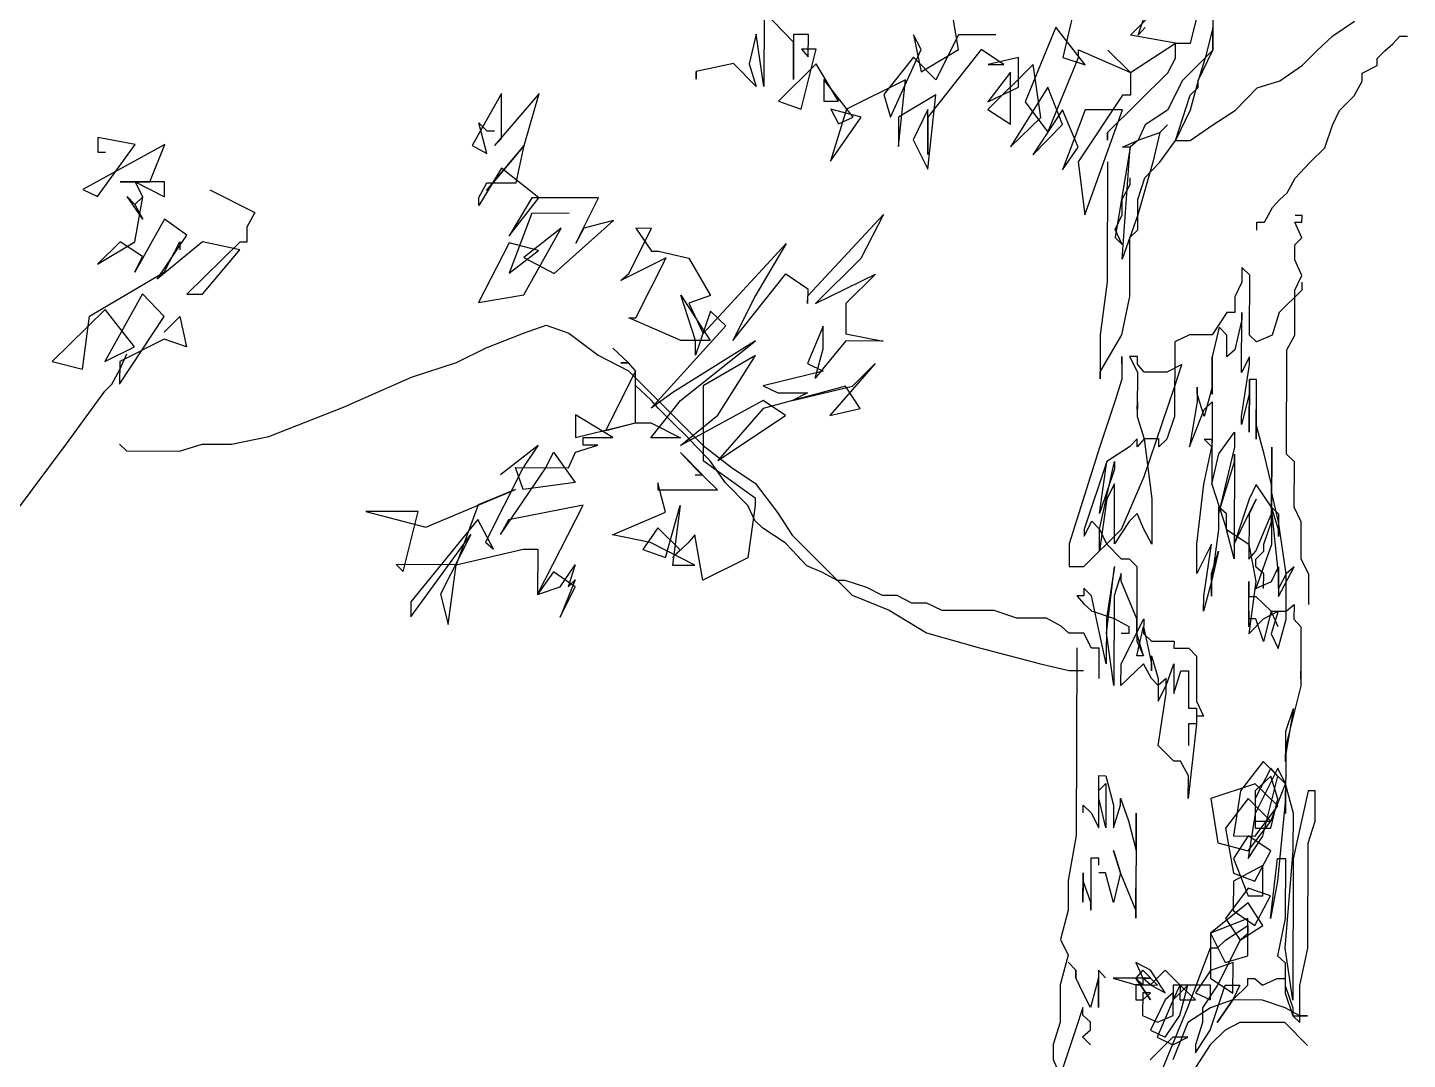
# Model space of a CAD drawing. Extents: x 2.52 to 6.06, y 1.1 to 8.22.
# Drawn here: x 3.317 to 4.49, y 2.897 to 3.775 of the extents above; entities that cross this region are included whole.
import ezdxf

# ---------------------------------------------------------------- set-up
doc = ezdxf.new("R2010")
doc.units = 0
doc.header["$LTSCALE"] = 0.4
doc.header["$MEASUREMENT"] = 0
doc.layers.add('CERCHA', color=7, linetype='CONTINUOUS')

msp = doc.modelspace()

# ---------------------------------------------------------------- linework, layer by layer
at = {"layer": 'CERCHA'}
for p, q in [((4.2545, 3.7682), (4.3056, 3.8191)), ((4.2103, 3.8068), (4.1969, 3.7492)), ((4.2612, 3.7682), (4.2739, 3.8066)), ((4.1083, 3.7561), (4.1017, 3.7945)), ((3.9429, 3.7883), (3.9428, 3.7248)), ((3.968, 3.7624), (3.9429, 3.7883)), ((4.3055, 3.7615), (4.3122, 3.7873)), ((4.3248, 3.7873), (4.3247, 3.7747)), ((4.4266, 3.7678), (4.4451, 3.7803)), ((3.9362, 3.7691), (3.9303, 3.744)), ((3.9428, 3.7248), (3.9362, 3.7691)), ((3.968, 3.769), (3.9679, 3.7306)), ((3.9806, 3.769), (3.968, 3.769)), ((3.9805, 3.7498), (3.9806, 3.769)), ((4.0699, 3.7687), (4.0765, 3.737)), ((4.0765, 3.7562), (4.0699, 3.7687)), ((4.1083, 3.7686), (4.089, 3.7303)), ((4.1401, 3.7686), (4.1083, 3.7686)), ((4.1911, 3.7751), (4.165, 3.7116)), ((4.2161, 3.7432), (4.1911, 3.7751)), ((4.2929, 3.7615), (4.2545, 3.7682)), ((4.2671, 3.7749), (4.2612, 3.7682)), ((4.3247, 3.7747), (4.318, 3.7489)), ((4.3247, 3.7747), (4.3247, 3.7555)), ((4.3247, 3.7555), (4.3247, 3.7747)), ((4.4133, 3.7553), (4.4266, 3.7678)), ((4.4776, 3.761), (4.4835, 3.7676)), ((4.4835, 3.7676), (4.4901, 3.7676)), ((3.9679, 3.7306), (3.968, 3.7624)), ((3.9745, 3.7055), (3.9872, 3.7564)), ((3.9746, 3.7565), (3.9805, 3.7498)), ((3.9872, 3.7564), (3.9746, 3.7565)), ((4.0505, 3.6986), (4.0765, 3.7562)), ((4.0765, 3.737), (4.1083, 3.7561)), ((4.1275, 3.756), (4.0823, 3.6986)), ((4.1467, 3.7434), (4.1275, 3.756)), ((4.2102, 3.7558), (4.2545, 3.7365)), ((4.2102, 3.7492), (4.2102, 3.7558)), ((4.2353, 3.7557), (4.2545, 3.7365)), ((4.2545, 3.7365), (4.2929, 3.7615)), ((4.2929, 3.7615), (4.3055, 3.7615)), ((4.2929, 3.7489), (4.2929, 3.7615)), ((4.3247, 3.7555), (4.2988, 3.7297)), ((4.312, 3.7297), (4.3247, 3.7555)), ((4.4709, 3.7551), (4.4776, 3.761)), ((3.917, 3.7441), (3.8852, 3.7375)), ((3.9361, 3.7248), (3.917, 3.7441)), ((3.9303, 3.744), (3.9361, 3.7248)), ((3.9871, 3.7439), (3.9553, 3.7122)), ((4.0063, 3.7121), (3.9871, 3.7439)), ((4.0699, 3.7495), (4.0447, 3.7179)), ((4.089, 3.7303), (4.0699, 3.7495)), ((4.1592, 3.7493), (4.1334, 3.7435)), ((4.1592, 3.7242), (4.1592, 3.7493)), ((4.1842, 3.6857), (4.2102, 3.7492)), ((4.1969, 3.7492), (4.2161, 3.7432)), ((4.2862, 3.7364), (4.2929, 3.7489)), ((4.318, 3.7489), (4.312, 3.7297)), ((4.4007, 3.7427), (4.4133, 3.7553)), ((4.4642, 3.7485), (4.4709, 3.7551)), ((4.4642, 3.7426), (4.4642, 3.7485)), ((3.8852, 3.7308), (3.8852, 3.7375)), ((3.8852, 3.7375), (3.8852, 3.7308)), ((4.1718, 3.7434), (4.1333, 3.7051)), ((4.1525, 3.7368), (4.1333, 3.7117)), ((4.1334, 3.7435), (4.1467, 3.7434)), ((4.1524, 3.6925), (4.1525, 3.7368)), ((4.1783, 3.6983), (4.1718, 3.7434)), ((4.2351, 3.6856), (4.2862, 3.7364)), ((4.2545, 3.7365), (4.2544, 3.7173)), ((4.3815, 3.7295), (4.4007, 3.7427)), ((4.4516, 3.736), (4.4642, 3.7426)), ((4.4516, 3.7293), (4.4516, 3.736)), ((3.9937, 3.7306), (3.9937, 3.7121)), ((4.0188, 3.6987), (3.9937, 3.7306)), ((4.0632, 3.7304), (4.0129, 3.7054)), ((4.0571, 3.6735), (4.0632, 3.7304)), ((4.1333, 3.7117), (4.1592, 3.7242)), ((4.1843, 3.7241), (4.1524, 3.6733)), ((4.1967, 3.6923), (4.1843, 3.7241)), ((4.2988, 3.7297), (4.2861, 3.7046)), ((4.312, 3.7297), (4.3053, 3.7046)), ((4.3054, 3.7172), (4.312, 3.7238)), ((4.312, 3.7238), (4.312, 3.7297)), ((4.3437, 3.7045), (4.3623, 3.7236)), ((4.3623, 3.7236), (4.3815, 3.7295)), ((4.4449, 3.7168), (4.4516, 3.7293)), ((3.7197, 3.7187), (3.6945, 3.6745)), ((3.7515, 3.7187), (3.7137, 3.6744)), ((3.7196, 3.6803), (3.7197, 3.7187)), ((3.7388, 3.6744), (3.7515, 3.7187)), ((3.9553, 3.7122), (3.9745, 3.7055)), ((3.9937, 3.7121), (4.0063, 3.7121)), ((4.0447, 3.7179), (4.0505, 3.6986)), ((4.089, 3.7177), (4.0572, 3.6986)), ((4.0822, 3.6542), (4.089, 3.7177)), ((4.165, 3.7116), (4.1842, 3.6857)), ((4.2478, 3.7173), (4.2099, 3.6605)), ((4.2544, 3.7173), (4.2478, 3.7173)), ((4.2927, 3.6788), (4.3054, 3.7172)), ((4.4324, 3.7043), (4.4449, 3.7168)), ((4.0129, 3.7054), (3.9995, 3.6611)), ((3.9995, 3.6611), (4.0254, 3.6987)), ((3.9996, 3.7054), (4.0062, 3.6929)), ((4.0254, 3.6987), (3.9996, 3.7054)), ((4.0062, 3.6929), (4.0188, 3.6987)), ((4.0572, 3.6986), (4.0571, 3.6735)), ((4.0823, 3.7052), (4.0697, 3.6794)), ((4.0822, 3.6668), (4.0823, 3.7052)), ((4.0823, 3.6986), (4.0822, 3.6668)), ((4.1333, 3.7051), (4.1524, 3.6925)), ((4.1524, 3.6733), (4.1783, 3.6983)), ((4.1968, 3.7049), (4.1716, 3.6666)), ((4.216, 3.7048), (4.1966, 3.6539)), ((4.21, 3.6731), (4.1968, 3.7049)), ((4.2157, 3.6155), (4.2477, 3.7048)), ((4.2477, 3.7048), (4.216, 3.7048)), ((4.2861, 3.7046), (4.2669, 3.6921)), ((4.3053, 3.7046), (4.2927, 3.6788)), ((4.3245, 3.692), (4.3437, 3.7045)), ((4.4264, 3.6917), (4.4324, 3.7043)), ((3.7004, 3.6937), (3.7071, 3.687)), ((3.707, 3.6678), (3.7004, 3.6937)), ((3.7071, 3.687), (3.7137, 3.687)), ((4.1716, 3.6666), (4.1967, 3.6923)), ((4.2351, 3.6789), (4.2351, 3.6856)), ((4.2351, 3.6856), (4.2351, 3.6789)), ((4.2351, 3.6789), (4.2351, 3.6856)), ((4.2351, 3.6856), (4.2351, 3.6789)), ((4.2351, 3.6789), (4.2351, 3.6856)), ((4.2669, 3.6921), (4.261, 3.6789)), ((4.261, 3.6789), (4.2794, 3.6855)), ((4.2794, 3.6855), (4.2735, 3.6604)), ((4.2861, 3.6921), (4.2794, 3.6855)), ((4.2794, 3.6855), (4.2861, 3.6921)), ((4.3053, 3.6787), (4.3245, 3.692)), ((4.4197, 3.6725), (4.4264, 3.6917)), ((3.4331, 3.6752), (3.3635, 3.637)), ((3.3761, 3.6311), (3.4079, 3.6753)), ((3.3762, 3.6813), (3.3762, 3.6687)), ((3.4079, 3.6753), (3.3762, 3.6813)), ((3.4204, 3.6435), (3.4331, 3.6752)), ((3.6945, 3.6745), (3.707, 3.6678)), ((3.7069, 3.6361), (3.7388, 3.6744)), ((3.7388, 3.6744), (3.7069, 3.6361)), ((3.7137, 3.6744), (3.7196, 3.6803)), ((3.7321, 3.6426), (3.7388, 3.6744)), ((4.0697, 3.6794), (4.0822, 3.6542)), ((4.2476, 3.673), (4.261, 3.6789)), ((4.261, 3.6789), (4.2543, 3.673)), ((4.2794, 3.6604), (4.2927, 3.6788)), ((4.2927, 3.6788), (4.3053, 3.6787)), ((3.3762, 3.6687), (3.3828, 3.6687)), ((4.1966, 3.6539), (4.21, 3.6731)), ((4.2543, 3.673), (4.2415, 3.5962)), ((4.2474, 3.5777), (4.2543, 3.673)), ((4.2543, 3.673), (4.2476, 3.673)), ((4.4071, 3.66), (4.4197, 3.6725)), ((3.7195, 3.6552), (3.7003, 3.6235)), ((3.7512, 3.63), (3.7195, 3.6552)), ((4.2099, 3.6605), (4.2157, 3.6155)), ((4.2351, 3.6605), (4.2348, 3.5586)), ((4.2735, 3.6604), (4.2608, 3.6154)), ((4.2668, 3.6471), (4.2794, 3.6604)), ((4.3945, 3.6468), (4.4071, 3.66)), ((3.3953, 3.6436), (3.4204, 3.6435)), ((3.433, 3.6435), (3.3953, 3.6436)), ((3.4079, 3.6435), (3.4329, 3.6309)), ((3.4145, 3.6309), (3.4079, 3.6435)), ((3.4329, 3.6309), (3.433, 3.6435)), ((3.7003, 3.6302), (3.707, 3.6427)), ((3.707, 3.6427), (3.7321, 3.6426)), ((4.2475, 3.6287), (4.2542, 3.6412)), ((4.2542, 3.6412), (4.2542, 3.6471)), ((4.2608, 3.6286), (4.2668, 3.6471)), ((4.3879, 3.6342), (4.3945, 3.6468)), ((3.3635, 3.637), (3.3761, 3.6311)), ((3.4012, 3.631), (3.4078, 3.6243)), ((3.4144, 3.6117), (3.4012, 3.631)), ((3.4077, 3.5926), (3.4145, 3.6309)), ((3.4078, 3.6243), (3.4145, 3.6309)), ((3.4145, 3.6309), (3.4078, 3.6243)), ((3.4714, 3.6367), (3.5097, 3.6174)), ((3.7003, 3.6235), (3.7003, 3.6302)), ((3.726, 3.5976), (3.7512, 3.63)), ((3.7453, 3.63), (3.726, 3.5976)), ((3.8022, 3.6299), (3.7453, 3.63)), ((3.7829, 3.5915), (3.8022, 3.6299)), ((4.2475, 3.6154), (4.2475, 3.6287)), ((4.2607, 3.6028), (4.2608, 3.6286)), ((4.3753, 3.6217), (4.3812, 3.6283)), ((4.3812, 3.6283), (4.3879, 3.6342)), ((3.4078, 3.6243), (3.4144, 3.6117)), ((3.5097, 3.6174), (3.503, 3.6049)), ((3.7453, 3.6168), (3.726, 3.5658)), ((3.777, 3.6167), (3.7453, 3.6168)), ((3.98, 3.5467), (4.0444, 3.6159)), ((4.0444, 3.6159), (4.0251, 3.5783)), ((4.2415, 3.6029), (4.2475, 3.6154)), ((4.2608, 3.6154), (4.2474, 3.5777)), ((4.3686, 3.6092), (4.3753, 3.6217)), ((4.4004, 3.615), (4.3945, 3.615)), ((4.4003, 3.6091), (4.4004, 3.615)), ((3.4329, 3.6117), (3.4076, 3.5667)), ((3.452, 3.5983), (3.4329, 3.6117)), ((3.503, 3.6049), (3.503, 3.5923)), ((3.7704, 3.6041), (3.7385, 3.5791)), ((3.7385, 3.5474), (3.7704, 3.6041)), ((3.7644, 3.5657), (3.8147, 3.6107)), ((3.7896, 3.6041), (3.7829, 3.5915)), ((3.8147, 3.6107), (3.7896, 3.6041)), ((3.8279, 3.5656), (3.8472, 3.6039)), ((3.8339, 3.604), (3.8471, 3.5847)), ((3.8472, 3.6039), (3.8339, 3.604)), ((4.2474, 3.5903), (4.2415, 3.6029)), ((4.2541, 3.5962), (4.2607, 3.6028)), ((4.3619, 3.6092), (4.3686, 3.6092)), ((4.3619, 3.6025), (4.3619, 3.6092)), ((4.3944, 3.6091), (4.4003, 3.6091)), ((4.4003, 3.5958), (4.3944, 3.6091)), ((3.3759, 3.5734), (3.4077, 3.5926)), ((3.3952, 3.5926), (3.3759, 3.5734)), ((3.4143, 3.58), (3.3952, 3.5926)), ((3.4268, 3.5608), (3.452, 3.5983)), ((3.4653, 3.5924), (3.4268, 3.5608)), ((3.4328, 3.5666), (3.4461, 3.5925)), ((3.4461, 3.5925), (3.4461, 3.5858)), ((3.4971, 3.5923), (3.4519, 3.5481)), ((3.4971, 3.5857), (3.4653, 3.5924)), ((3.503, 3.5923), (3.4971, 3.5923)), ((3.726, 3.5917), (3.7, 3.5408)), ((3.7511, 3.585), (3.726, 3.5917)), ((3.8912, 3.5144), (3.9616, 3.5911)), ((3.9616, 3.5911), (3.9356, 3.5468)), ((4.2415, 3.5962), (4.2474, 3.5903)), ((4.2539, 3.546), (4.2541, 3.5962)), ((4.3944, 3.5899), (4.4003, 3.5958)), ((3.4076, 3.5667), (3.4143, 3.58)), ((3.4652, 3.5481), (3.4971, 3.5857)), ((3.726, 3.5658), (3.7511, 3.585)), ((3.8471, 3.5847), (3.853, 3.5847)), ((3.853, 3.5847), (3.8789, 3.5787)), ((4.3944, 3.5773), (4.3944, 3.5899)), ((3.7385, 3.5791), (3.7644, 3.5657)), ((3.8597, 3.5788), (3.8212, 3.5597)), ((3.8337, 3.5279), (3.8597, 3.5788)), ((3.8789, 3.5787), (3.8972, 3.5469)), ((4.0251, 3.5783), (3.9866, 3.54)), ((4.3493, 3.5708), (4.3492, 3.5582)), ((4.3559, 3.5641), (4.3493, 3.5708)), ((4.4002, 3.564), (4.3944, 3.5773)), ((3.3691, 3.5292), (3.4328, 3.5666)), ((3.8212, 3.5597), (3.8279, 3.5656)), ((3.9163, 3.5085), (3.9615, 3.5652)), ((3.9615, 3.5652), (3.98, 3.5526)), ((3.9866, 3.54), (4.0376, 3.565)), ((4.0376, 3.565), (4.0124, 3.54)), ((4.2348, 3.5586), (4.2287, 3.5135)), ((4.3492, 3.5582), (4.3433, 3.5457)), ((4.3558, 3.5132), (4.3559, 3.5641)), ((4.3943, 3.5515), (4.4002, 3.564)), ((4.4002, 3.5581), (4.4002, 3.5515)), ((3.4142, 3.5482), (3.3823, 3.4907)), ((3.4327, 3.529), (3.4142, 3.5482)), ((3.4519, 3.5481), (3.4652, 3.5481)), ((3.7, 3.5408), (3.7385, 3.5474)), ((3.8721, 3.547), (3.8971, 3.5085)), ((3.8846, 3.5086), (3.8721, 3.547)), ((3.8972, 3.5469), (3.8788, 3.5403)), ((3.9356, 3.5468), (3.9163, 3.5085)), ((3.98, 3.5526), (3.9799, 3.54)), ((3.9799, 3.54), (3.98, 3.5467)), ((4.2472, 3.5135), (4.2539, 3.546)), ((4.3433, 3.5457), (4.3433, 3.5324)), ((4.4002, 3.5515), (4.3809, 3.5323)), ((4.3942, 3.5131), (4.3943, 3.5515)), ((3.3825, 3.535), (3.3373, 3.4908)), ((3.4075, 3.5032), (3.3825, 3.535)), ((3.8788, 3.5403), (3.8912, 3.5144)), ((3.8972, 3.5336), (3.8845, 3.496)), ((3.9105, 3.521), (3.8972, 3.5336)), ((4.0124, 3.54), (4.0124, 3.5141)), ((4.3366, 3.5324), (4.324, 3.5133)), ((4.3433, 3.5324), (4.3366, 3.5324)), ((4.349, 3.4814), (4.3492, 3.5324)), ((4.3492, 3.5324), (4.3492, 3.5265)), ((3.3631, 3.4841), (3.3691, 3.5292)), ((3.3948, 3.4715), (3.4327, 3.529)), ((3.4326, 3.5157), (3.4459, 3.5289)), ((3.4459, 3.5289), (3.4518, 3.5031)), ((3.7384, 3.5149), (3.7576, 3.5215)), ((3.7576, 3.5215), (3.7768, 3.5148)), ((3.8278, 3.5279), (3.8337, 3.5279)), ((3.872, 3.5086), (3.8278, 3.5279)), ((3.8468, 3.451), (3.9105, 3.521)), ((3.9932, 3.5208), (3.9798, 3.4891)), ((3.9931, 3.5016), (3.9932, 3.5208)), ((4.3492, 3.5265), (4.3432, 3.5007)), ((4.3809, 3.5323), (4.375, 3.5131)), ((3.4326, 3.5098), (3.3949, 3.4907)), ((3.4518, 3.5031), (3.4326, 3.5098)), ((3.7066, 3.5024), (3.7384, 3.5149)), ((3.7768, 3.5148), (3.8018, 3.4962)), ((4.0124, 3.5141), (4.0441, 3.5081)), ((4.2287, 3.5135), (4.2286, 3.4759)), ((4.2287, 3.4818), (4.2472, 3.5135)), ((4.3048, 3.5133), (4.2922, 3.5074)), ((4.324, 3.5133), (4.3048, 3.5133)), ((4.3299, 3.5199), (4.324, 3.4948)), ((4.3366, 3.5132), (4.3299, 3.5199)), ((4.3365, 3.4948), (4.3366, 3.5132)), ((4.3617, 3.5073), (4.3558, 3.5132)), ((4.375, 3.5131), (4.3617, 3.5073)), ((4.3875, 3.5005), (4.3942, 3.5131)), ((3.3823, 3.4907), (3.4075, 3.5032)), ((3.3949, 3.484), (3.4008, 3.4973)), ((3.6814, 3.4899), (3.7066, 3.5024)), ((3.8277, 3.4895), (3.8144, 3.5021)), ((3.9355, 3.5084), (3.8653, 3.4643)), ((3.8719, 3.4576), (3.9355, 3.5084)), ((3.8971, 3.5085), (3.872, 3.5086)), ((3.8845, 3.496), (3.8846, 3.5086)), ((4.0123, 3.5082), (3.9864, 3.4765)), ((3.9864, 3.4765), (3.9931, 3.5016)), ((4.0441, 3.5081), (4.0123, 3.5082)), ((4.2922, 3.5074), (4.2921, 3.4439)), ((4.3432, 3.5007), (4.3365, 3.4948)), ((4.3873, 3.4119), (4.3875, 3.5005)), ((3.3373, 3.4908), (3.3631, 3.4841)), ((3.3949, 3.4907), (3.3948, 3.4715)), ((3.643, 3.4775), (3.6814, 3.4899)), ((3.8018, 3.4962), (3.8276, 3.4829)), ((3.821, 3.4895), (3.8277, 3.4895)), ((3.8277, 3.4895), (3.821, 3.4895)), ((3.8336, 3.4828), (3.8277, 3.4895)), ((3.9355, 3.4959), (3.8911, 3.4701)), ((3.9036, 3.445), (3.9355, 3.4959)), ((3.9798, 3.4891), (3.9931, 3.4824)), ((4.0374, 3.4889), (3.9989, 3.4447)), ((4.0181, 3.4698), (4.0374, 3.4889)), ((4.2472, 3.495), (4.2471, 3.4758)), ((4.2471, 3.4884), (4.2472, 3.495)), ((4.2538, 3.495), (4.2604, 3.4817)), ((4.2605, 3.495), (4.2538, 3.495)), ((4.2604, 3.4883), (4.2605, 3.495)), ((4.2663, 3.4817), (4.2604, 3.4883)), ((4.2981, 3.4882), (4.2855, 3.4816)), ((4.2921, 3.469), (4.2981, 3.4882)), ((4.324, 3.4948), (4.3239, 3.469)), ((4.3239, 3.463), (4.324, 3.4948)), ((4.324, 3.4948), (4.3239, 3.463)), ((4.3489, 3.4438), (4.3557, 3.4881)), ((4.3557, 3.4947), (4.349, 3.4814)), ((4.3557, 3.4881), (4.3557, 3.4947)), ((3.3882, 3.4715), (3.3949, 3.484)), ((3.5853, 3.4518), (3.643, 3.4775)), ((3.8336, 3.4828), (3.8083, 3.432)), ((3.8276, 3.4829), (3.891, 3.4192)), ((3.8334, 3.4385), (3.8336, 3.4828)), ((3.8335, 3.4703), (3.8336, 3.4828)), ((3.9931, 3.4824), (3.9421, 3.47)), ((4.2286, 3.4759), (4.2287, 3.4818)), ((4.2471, 3.4758), (4.2411, 3.4566)), ((4.2604, 3.4817), (4.2603, 3.4499)), ((4.2855, 3.4816), (4.2663, 3.4817)), ((4.3555, 3.4305), (4.3557, 3.4755)), ((4.3557, 3.4755), (4.3555, 3.4305)), ((4.3557, 3.4755), (4.3556, 3.463)), ((4.3616, 3.4755), (4.3557, 3.4755)), ((4.3614, 3.4245), (4.3616, 3.4755)), ((3.3496, 3.4206), (3.3823, 3.4656)), ((3.3823, 3.4656), (3.3882, 3.4715)), ((3.8468, 3.4577), (3.8335, 3.4703)), ((3.8653, 3.4643), (3.8468, 3.451)), ((3.8911, 3.4701), (3.891, 3.4066)), ((4.0122, 3.4698), (3.942, 3.4508)), ((3.9421, 3.47), (3.9546, 3.4641)), ((3.9546, 3.4641), (3.9797, 3.464)), ((3.9672, 3.4574), (4.0181, 3.4698)), ((3.9797, 3.464), (3.9672, 3.4574)), ((4.0247, 3.4506), (4.0122, 3.4698)), ((4.2661, 3.393), (4.2921, 3.469)), ((4.3113, 3.469), (4.3113, 3.4564)), ((4.3113, 3.4631), (4.3113, 3.469)), ((4.3172, 3.4439), (4.3113, 3.4631)), ((4.3239, 3.469), (4.3172, 3.4439)), ((4.3556, 3.463), (4.3489, 3.4371)), ((3.5217, 3.4268), (3.5853, 3.4518)), ((3.8467, 3.4259), (3.8719, 3.4576)), ((3.8527, 3.451), (3.8468, 3.4577)), ((3.8652, 3.4384), (3.8527, 3.451)), ((3.942, 3.4574), (3.8718, 3.4192)), ((3.942, 3.4508), (3.9035, 3.4066)), ((3.9612, 3.4448), (3.942, 3.4574)), ((3.9989, 3.4447), (4.0247, 3.4506)), ((4.2411, 3.4566), (4.2285, 3.4183)), ((4.2604, 3.4566), (4.2603, 3.444)), ((4.2603, 3.4499), (4.2604, 3.4566)), ((4.3113, 3.4564), (4.3046, 3.4181)), ((4.3172, 3.4498), (4.3239, 3.4564)), ((4.3239, 3.4564), (4.3237, 3.3862)), ((3.7825, 3.4453), (3.7824, 3.4261)), ((3.7824, 3.4261), (3.8334, 3.4385)), ((3.8142, 3.426), (3.7825, 3.4453)), ((3.8083, 3.432), (3.8334, 3.4385)), ((3.8334, 3.4385), (3.8467, 3.4385)), ((3.8467, 3.4385), (3.8718, 3.4259)), ((3.8784, 3.4259), (3.8652, 3.4384)), ((3.8718, 3.4192), (3.9036, 3.445)), ((3.9035, 3.4066), (3.9612, 3.4448)), ((4.2603, 3.444), (4.2662, 3.4248)), ((4.2921, 3.4439), (4.2854, 3.4247)), ((4.3046, 3.4181), (4.3172, 3.4498)), ((4.3489, 3.4371), (4.3489, 3.4438)), ((4.3615, 3.4497), (4.3614, 3.4245)), ((4.3615, 3.4371), (4.3615, 3.4497)), ((3.49, 3.4203), (3.5217, 3.4268)), ((4.3297, 3.4121), (4.343, 3.4305)), ((4.343, 3.4305), (4.343, 3.4179)), ((4.3681, 3.412), (4.3615, 3.4371)), ((3.2926, 3.3447), (3.3496, 3.4206)), ((3.3947, 3.4205), (3.4006, 3.4146)), ((3.4456, 3.4145), (3.4649, 3.4203)), ((3.4649, 3.4203), (3.49, 3.4203)), ((3.7188, 3.3945), (3.7507, 3.4196)), ((3.7507, 3.4196), (3.7381, 3.4004)), ((3.7824, 3.4136), (3.8016, 3.4194)), ((3.7891, 3.4261), (3.8142, 3.426)), ((3.7891, 3.4194), (3.7891, 3.4261)), ((3.8016, 3.4194), (3.7891, 3.4194)), ((3.8718, 3.4259), (3.8467, 3.4259)), ((3.8843, 3.4192), (3.8784, 3.4259)), ((3.8969, 3.4066), (3.8843, 3.4192)), ((3.891, 3.4192), (3.916, 3.3999)), ((4.2285, 3.4183), (4.2024, 3.3356)), ((4.2536, 3.4182), (4.2344, 3.4057)), ((4.2603, 3.4248), (4.2536, 3.4182)), ((4.2602, 3.4182), (4.2603, 3.4248)), ((4.2662, 3.4248), (4.2602, 3.4182)), ((4.2787, 3.4248), (4.2662, 3.4248)), ((4.2662, 3.4248), (4.2727, 3.3738)), ((4.2787, 3.4181), (4.2787, 3.4248)), ((4.2854, 3.4247), (4.2787, 3.4181)), ((4.317, 3.3863), (4.3238, 3.418)), ((4.3171, 3.4247), (4.3238, 3.4246)), ((4.3238, 3.418), (4.3171, 3.4247)), ((4.3238, 3.4246), (4.3237, 3.3862)), ((4.343, 3.4179), (4.3295, 3.3611)), ((4.3745, 3.3543), (4.3747, 3.4179)), ((4.3747, 3.4179), (4.3746, 3.3669)), ((3.4006, 3.4146), (3.4456, 3.4145)), ((3.7573, 3.4003), (3.7639, 3.4136)), ((3.7639, 3.4136), (3.7823, 3.3877)), ((3.7765, 3.4003), (3.7824, 3.4136)), ((3.8718, 3.4133), (3.8909, 3.3941)), ((3.8843, 3.4), (3.8718, 3.4133)), ((3.891, 3.4066), (3.9352, 3.3747)), ((3.9101, 3.3874), (3.8969, 3.4066)), ((4.2344, 3.4057), (4.215, 3.3481)), ((4.2283, 3.3614), (4.2344, 3.4057)), ((4.2283, 3.3481), (4.241, 3.4057)), ((4.241, 3.4057), (4.241, 3.399)), ((4.3237, 3.3862), (4.3297, 3.4121)), ((4.3295, 3.3611), (4.3429, 3.4054)), ((4.3429, 3.412), (4.3427, 3.3352)), ((4.3429, 3.4054), (4.3429, 3.412)), ((4.3746, 3.3861), (4.3681, 3.412)), ((4.3939, 3.4053), (4.3873, 3.4119)), ((4.3938, 3.3668), (4.3939, 3.4053)), ((3.7381, 3.4004), (3.7061, 3.337)), ((3.7187, 3.3436), (3.7573, 3.4003)), ((3.7314, 3.4004), (3.7765, 3.4003)), ((3.738, 3.3819), (3.7314, 3.4004)), ((3.9034, 3.3815), (3.8843, 3.4)), ((3.8909, 3.3941), (3.8843, 3.3941)), ((3.916, 3.3999), (3.9352, 3.3873)), ((4.241, 3.399), (4.2283, 3.3614)), ((4.2468, 3.348), (4.2661, 3.393)), ((3.6552, 3.3497), (3.7314, 3.3819)), ((3.7314, 3.3819), (3.6996, 3.3687)), ((3.7823, 3.3877), (3.738, 3.3819)), ((3.8525, 3.3875), (3.8525, 3.3816)), ((3.8591, 3.3624), (3.8525, 3.3875)), ((3.8525, 3.3816), (3.9034, 3.3815)), ((3.9292, 3.3681), (3.9101, 3.3874)), ((3.9352, 3.3873), (3.9543, 3.3621)), ((4.241, 3.3865), (4.2343, 3.3739)), ((4.2408, 3.3355), (4.241, 3.3865)), ((4.311, 3.3353), (4.317, 3.3863)), ((4.3237, 3.3862), (4.3361, 3.3478)), ((4.3613, 3.3861), (4.3554, 3.3736)), ((4.3746, 3.3669), (4.3613, 3.3861)), ((4.3746, 3.3669), (4.3746, 3.3861)), ((4.3805, 3.3543), (4.3746, 3.3802)), ((3.6996, 3.3687), (3.681, 3.3178)), ((3.7889, 3.3685), (3.7254, 3.3561)), ((3.7503, 3.2925), (3.7889, 3.3685)), ((3.859, 3.324), (3.8716, 3.3683)), ((3.8716, 3.3683), (3.8649, 3.3173)), ((3.9352, 3.3681), (3.9291, 3.3238)), ((3.9351, 3.3555), (3.9292, 3.3681)), ((3.9352, 3.3747), (3.9352, 3.3681)), ((4.2343, 3.3739), (4.2282, 3.3296)), ((4.2727, 3.3738), (4.2726, 3.3354)), ((4.3554, 3.3736), (4.3427, 3.3352)), ((4.3487, 3.3478), (4.3613, 3.3736)), ((4.3613, 3.3736), (4.3554, 3.361)), ((3.6043, 3.3631), (3.6552, 3.3497)), ((3.6486, 3.363), (3.6043, 3.3631)), ((3.6359, 3.312), (3.6486, 3.363)), ((3.814, 3.3433), (3.8591, 3.3624)), ((3.9543, 3.3621), (3.9668, 3.3429)), ((4.2601, 3.3613), (4.2534, 3.3547)), ((4.266, 3.348), (4.2601, 3.3613)), ((4.3295, 3.367), (4.3295, 3.3478)), ((4.3362, 3.3611), (4.3295, 3.367)), ((4.3361, 3.3478), (4.3362, 3.3611)), ((4.3554, 3.361), (4.3553, 3.3226)), ((4.3612, 3.3293), (4.3746, 3.361)), ((4.3746, 3.361), (4.3745, 3.3351)), ((4.3803, 3.31), (4.3746, 3.3669)), ((4.3804, 3.3477), (4.3746, 3.3669)), ((4.3746, 3.3669), (4.3805, 3.361)), ((4.3805, 3.361), (4.3804, 3.3418)), ((4.3997, 3.3543), (4.3938, 3.3668)), ((3.6995, 3.3562), (3.6425, 3.2862)), ((3.7128, 3.331), (3.6995, 3.3562)), ((3.7254, 3.3561), (3.7187, 3.3436)), ((3.8524, 3.3491), (3.8398, 3.3307)), ((3.8715, 3.3306), (3.8524, 3.3491)), ((3.9418, 3.3489), (3.9351, 3.3555)), ((3.9609, 3.3363), (3.9418, 3.3489)), ((4.2149, 3.3164), (4.2468, 3.348)), ((4.215, 3.3422), (4.2217, 3.3548)), ((4.215, 3.3481), (4.215, 3.3422)), ((4.2217, 3.3548), (4.2283, 3.3481)), ((4.2282, 3.3296), (4.2283, 3.3481)), ((4.2283, 3.3481), (4.2342, 3.3355)), ((4.2534, 3.3547), (4.2408, 3.3355)), ((4.2726, 3.3354), (4.266, 3.348)), ((4.3295, 3.3478), (4.3234, 3.3035)), ((4.3361, 3.3478), (4.3553, 3.3352)), ((4.3427, 3.3227), (4.3361, 3.3478)), ((4.3427, 3.3352), (4.3487, 3.3478)), ((4.3678, 3.3352), (4.3745, 3.3543)), ((4.3804, 3.3418), (4.3804, 3.3477)), ((4.387, 3.31), (4.3805, 3.3543)), ((4.3996, 3.3225), (4.3997, 3.3543)), ((3.6424, 3.2736), (3.6936, 3.3436)), ((3.6936, 3.3436), (3.6676, 3.2928)), ((3.7061, 3.337), (3.7128, 3.331)), ((3.8464, 3.3366), (3.814, 3.3433)), ((3.8841, 3.3173), (3.8464, 3.3366)), ((3.8782, 3.3365), (3.8649, 3.324)), ((3.8841, 3.3431), (3.8782, 3.3365)), ((3.8907, 3.3047), (3.8841, 3.3431)), ((3.9668, 3.3303), (3.9609, 3.3363)), ((3.9668, 3.3429), (4.0177, 3.2918)), ((4.2024, 3.3356), (4.2024, 3.3164)), ((4.2342, 3.3355), (4.2467, 3.3229)), ((4.3109, 3.3102), (4.311, 3.3353)), ((4.3235, 3.3353), (4.3109, 3.3102)), ((4.3168, 3.291), (4.3235, 3.3353)), ((4.3427, 3.3352), (4.3427, 3.3227)), ((4.3553, 3.3352), (4.3611, 3.3034)), ((4.3745, 3.3351), (4.3611, 3.2975)), ((4.3678, 3.3293), (4.3678, 3.3352)), ((3.681, 3.3178), (3.7379, 3.331)), ((3.7379, 3.331), (3.7504, 3.3309)), ((3.7504, 3.3309), (3.7503, 3.2925)), ((3.8398, 3.3307), (3.859, 3.324)), ((3.8649, 3.324), (3.8715, 3.3306)), ((3.9291, 3.3238), (3.8907, 3.3047)), ((3.9793, 3.317), (3.9668, 3.3303)), ((4.2467, 3.3229), (4.2533, 3.3229)), ((4.2533, 3.3229), (4.26, 3.3163)), ((4.3294, 3.3294), (4.3234, 3.3035)), ((4.3235, 3.3102), (4.3294, 3.3294)), ((4.3553, 3.3226), (4.3612, 3.3293)), ((4.3611, 3.316), (4.3612, 3.3226)), ((4.3612, 3.3226), (4.3678, 3.3293)), ((4.4062, 3.3099), (4.3996, 3.3225)), ((3.63, 3.318), (3.6359, 3.312)), ((3.681, 3.3178), (3.63, 3.318)), ((3.6742, 3.2669), (3.681, 3.3178)), ((3.7637, 3.3117), (3.7503, 3.2925)), ((3.7821, 3.2991), (3.7637, 3.3117)), ((3.7695, 3.2991), (3.7821, 3.3176)), ((3.7821, 3.3176), (3.7762, 3.2991)), ((3.8649, 3.3173), (3.8841, 3.3173)), ((3.9926, 3.3111), (3.9793, 3.317)), ((4.0051, 3.3044), (3.9926, 3.3111)), ((4.2024, 3.3164), (4.2149, 3.3164)), ((4.2408, 3.3163), (4.234, 3.272)), ((4.234, 3.2595), (4.2408, 3.3163)), ((4.2467, 3.3104), (4.2407, 3.2912)), ((4.2466, 3.3037), (4.2467, 3.3104)), ((4.26, 3.3163), (4.2598, 3.2594)), ((4.3234, 3.291), (4.3235, 3.3102)), ((4.3678, 3.3101), (4.3611, 3.316)), ((4.3677, 3.2975), (4.3678, 3.3101)), ((4.3744, 3.3034), (4.3803, 3.3159)), ((4.3803, 3.2908), (4.3936, 3.3159)), ((4.3803, 3.3159), (4.3803, 3.2908)), ((4.3803, 3.2975), (4.3803, 3.31)), ((4.387, 3.31), (4.3803, 3.2975)), ((4.3869, 3.2716), (4.387, 3.31)), ((4.3936, 3.3159), (4.387, 3.31)), ((4.4061, 3.2841), (4.4062, 3.3099)), ((3.7503, 3.2925), (3.7695, 3.2991)), ((3.7821, 3.305), (3.7695, 3.2733)), ((3.7695, 3.2733), (3.7821, 3.2991)), ((3.7762, 3.2991), (3.7821, 3.305)), ((4.0118, 3.3044), (4.0051, 3.3044)), ((4.0302, 3.2984), (4.0118, 3.3044)), ((4.0435, 3.2917), (4.0302, 3.2984)), ((4.2149, 3.2979), (4.2149, 3.2913)), ((4.2215, 3.2912), (4.2149, 3.2979)), ((4.2598, 3.2719), (4.2466, 3.3037)), ((4.3234, 3.3035), (4.3167, 3.2784)), ((4.3234, 3.3035), (4.3234, 3.291)), ((4.3611, 3.3034), (4.3551, 3.2591)), ((4.3551, 3.2717), (4.3552, 3.3034)), ((4.3552, 3.3034), (4.3552, 3.2909)), ((4.3611, 3.2975), (4.3744, 3.3034)), ((3.6425, 3.2862), (3.6424, 3.2736)), ((3.6676, 3.2928), (3.6742, 3.2669)), ((4.0177, 3.2918), (4.0494, 3.2792)), ((4.0561, 3.2917), (4.0435, 3.2917)), ((4.0686, 3.285), (4.0561, 3.2917)), ((4.2089, 3.2913), (4.2148, 3.2846)), ((4.2149, 3.2913), (4.2089, 3.2913)), ((4.2281, 3.2595), (4.2215, 3.2912)), ((4.2407, 3.2912), (4.2405, 3.2151)), ((4.3167, 3.2784), (4.3168, 3.291)), ((4.3552, 3.2909), (4.3611, 3.2909)), ((4.3611, 3.2909), (4.3743, 3.2783)), ((4.0494, 3.2792), (4.0811, 3.2599)), ((4.0812, 3.285), (4.0686, 3.285)), ((4.0944, 3.279), (4.0812, 3.285)), ((4.1387, 3.2789), (4.0944, 3.279)), ((4.1579, 3.2722), (4.1387, 3.2789)), ((4.2148, 3.2846), (4.2215, 3.2787)), ((4.2215, 3.2787), (4.2406, 3.272)), ((4.3551, 3.2783), (4.3551, 3.2717)), ((4.3551, 3.265), (4.3551, 3.2783)), ((4.3743, 3.2783), (4.3676, 3.2524)), ((4.3677, 3.2717), (4.3802, 3.2783)), ((4.3802, 3.2783), (4.3743, 3.2591)), ((4.3743, 3.2783), (4.3869, 3.2782)), ((4.3802, 3.265), (4.3743, 3.2783)), ((4.3869, 3.2782), (4.3936, 3.2841)), ((4.3936, 3.2841), (4.3935, 3.2716)), ((4.183, 3.2722), (4.1579, 3.2722)), ((4.1956, 3.2655), (4.183, 3.2722)), ((4.2022, 3.2595), (4.1956, 3.2655)), ((4.234, 3.272), (4.2339, 3.2336)), ((4.2406, 3.272), (4.2532, 3.2653)), ((4.2465, 3.2336), (4.2658, 3.2719)), ((4.2532, 3.2653), (4.2532, 3.2594)), ((4.2598, 3.2594), (4.2598, 3.2719)), ((4.2598, 3.2402), (4.2657, 3.2653)), ((4.2598, 3.2653), (4.2598, 3.2527)), ((4.2598, 3.2594), (4.2598, 3.2653)), ((4.2658, 3.2719), (4.2657, 3.2594)), ((4.2657, 3.2653), (4.2723, 3.2335)), ((4.3551, 3.2591), (4.3677, 3.2717)), ((4.3551, 3.2717), (4.3551, 3.265)), ((4.361, 3.2717), (4.3551, 3.2717)), ((4.3676, 3.2524), (4.361, 3.2717)), ((4.3802, 3.2465), (4.3869, 3.2716)), ((4.3935, 3.2716), (4.3994, 3.2649)), ((4.3994, 3.2649), (4.3993, 3.2206)), ((4.0811, 3.2599), (4.1261, 3.2472)), ((4.2148, 3.2595), (4.2022, 3.2595)), ((4.2214, 3.2469), (4.2148, 3.2595)), ((4.2339, 3.2336), (4.2281, 3.2595)), ((4.2405, 3.2151), (4.234, 3.2595)), ((4.2532, 3.2594), (4.2465, 3.2594)), ((4.2657, 3.2402), (4.2598, 3.2594)), ((4.2598, 3.2527), (4.2657, 3.2402)), ((4.2657, 3.2594), (4.2724, 3.2527)), ((4.2724, 3.2527), (4.2916, 3.2527)), ((4.2916, 3.2527), (4.2915, 3.2467)), ((4.3743, 3.2591), (4.3802, 3.2465)), ((4.1261, 3.2472), (4.1512, 3.2405)), ((4.1512, 3.2405), (4.177, 3.2338)), ((4.2088, 3.247), (4.2084, 3.0875)), ((4.228, 3.2469), (4.2214, 3.2469)), ((4.228, 3.2211), (4.228, 3.2469)), ((4.2657, 3.2402), (4.2598, 3.2402)), ((4.2723, 3.2402), (4.2782, 3.2209)), ((4.2723, 3.2276), (4.2723, 3.2402)), ((4.2915, 3.2467), (4.3041, 3.2467)), ((4.3041, 3.2467), (4.3107, 3.24)), ((4.3107, 3.24), (4.3106, 3.2016)), ((4.177, 3.2338), (4.2021, 3.2278)), ((4.2021, 3.2278), (4.2147, 3.2278)), ((4.2464, 3.2151), (4.2465, 3.2336)), ((4.2657, 3.2335), (4.2464, 3.2151)), ((4.2723, 3.221), (4.2657, 3.2335)), ((4.2723, 3.2335), (4.2723, 3.2276)), ((4.2848, 3.215), (4.2915, 3.2335)), ((4.2915, 3.2335), (4.2914, 3.2083)), ((4.2914, 3.2083), (4.2974, 3.2275)), ((4.2974, 3.2275), (4.304, 3.2275)), ((4.304, 3.2275), (4.304, 3.1958)), ((4.3993, 3.2273), (4.3993, 3.2147)), ((4.3993, 3.2206), (4.3993, 3.2273)), ((4.2782, 3.215), (4.2723, 3.221)), ((4.2782, 3.2209), (4.2781, 3.2017)), ((4.2848, 3.2209), (4.2782, 3.215)), ((4.2848, 3.2084), (4.2848, 3.2209)), ((4.278, 3.1641), (4.2848, 3.2084)), ((4.2781, 3.2017), (4.2848, 3.215)), ((4.3993, 3.2147), (4.3866, 3.1638)), ((4.304, 3.1958), (4.3106, 3.1957)), ((4.3106, 3.2016), (4.3165, 3.1891)), ((4.3106, 3.1957), (4.3106, 3.1824)), ((4.3933, 3.1955), (4.3866, 3.1571)), ((4.3866, 3.1763), (4.3933, 3.1955)), ((4.3106, 3.1824), (4.3037, 3.1189)), ((4.3039, 3.1825), (4.3039, 3.164)), ((4.3106, 3.1824), (4.3039, 3.1825)), ((4.3106, 3.1891), (4.3106, 3.1824)), ((4.3165, 3.1891), (4.3106, 3.1891)), ((4.3866, 3.1638), (4.3866, 3.1763)), ((4.2913, 3.1507), (4.278, 3.1641)), ((4.3866, 3.1638), (4.3864, 3.1062)), ((4.3865, 3.1505), (4.3866, 3.1638)), ((4.3866, 3.1571), (4.3865, 3.1505)), ((4.2972, 3.1507), (4.2913, 3.1507)), ((4.3038, 3.1381), (4.2972, 3.1507)), ((4.3673, 3.1505), (4.3481, 3.1255)), ((4.3865, 3.1313), (4.3673, 3.1505)), ((4.2277, 3.1384), (4.2336, 3.1383)), ((4.2277, 3.1192), (4.2277, 3.1384)), ((4.2336, 3.1383), (4.2402, 3.1132)), ((4.3037, 3.1189), (4.3038, 3.1381)), ((4.374, 3.1446), (4.3606, 3.1188)), ((4.3799, 3.1446), (4.3606, 3.1062)), ((4.374, 3.138), (4.3606, 3.1254)), ((4.3672, 3.087), (4.3799, 3.1379)), ((4.3799, 3.1379), (4.374, 3.1446)), ((4.3798, 3.1187), (4.374, 3.138)), ((4.3865, 3.1313), (4.3799, 3.1446)), ((4.2276, 3.094), (4.2277, 3.1258)), ((4.2277, 3.1258), (4.2336, 3.1317)), ((4.2336, 3.1317), (4.2335, 3.094)), ((4.3606, 3.1313), (4.3229, 3.1189)), ((4.3481, 3.1255), (4.3421, 3.0871)), ((4.3798, 3.1128), (4.3606, 3.1313)), ((4.3606, 3.1254), (4.3606, 3.0996)), ((4.3739, 3.0996), (4.3865, 3.1313)), ((4.3864, 3.1062), (4.3865, 3.1254)), ((4.3931, 3.1062), (4.3865, 3.1313)), ((4.3865, 3.1254), (4.3865, 3.1187)), ((4.4057, 3.1253), (4.393, 3.0677)), ((4.4116, 3.1253), (4.4057, 3.1253)), ((4.4115, 3.0995), (4.4116, 3.1253)), ((4.2144, 3.1133), (4.221, 3.1066)), ((4.2144, 3.1066), (4.2144, 3.1133)), ((4.2335, 3.094), (4.2277, 3.1192)), ((4.2402, 3.094), (4.2461, 3.1132)), ((4.2402, 3.1132), (4.2402, 3.094)), ((4.2461, 3.1191), (4.2527, 3.0999)), ((4.2461, 3.1132), (4.2461, 3.1191)), ((4.3229, 3.1189), (4.3288, 3.0812)), ((4.3547, 3.1188), (4.3354, 3.0938)), ((4.3739, 3.0996), (4.3547, 3.1188)), ((4.3606, 3.1188), (4.3605, 3.0937)), ((4.3605, 3.087), (4.3798, 3.1128)), ((4.3738, 3.0936), (4.3798, 3.1187)), ((4.3865, 3.1187), (4.3796, 3.0486)), ((4.221, 3.1066), (4.2276, 3.094)), ((4.2527, 3.0999), (4.2593, 3.0748)), ((4.2594, 3.1065), (4.2592, 3.0172)), ((4.2593, 3.0748), (4.2594, 3.1065)), ((4.3606, 3.1062), (4.3546, 3.0679)), ((4.3546, 3.0745), (4.3739, 3.0996)), ((4.3606, 3.0996), (4.3739, 3.0996)), ((4.393, 3.0744), (4.3931, 3.1062)), ((4.4056, 3.081), (4.4115, 3.0995)), ((4.2084, 3.0875), (4.2016, 3.0491)), ((4.3354, 3.0938), (4.342, 3.0553)), ((4.3546, 3.0871), (4.342, 3.0679)), ((4.3421, 3.0871), (4.3605, 3.087)), ((4.3738, 3.0744), (4.3546, 3.0871)), ((4.3546, 3.0679), (4.3672, 3.087)), ((4.3605, 3.0937), (4.3738, 3.0936)), ((4.2401, 3.0748), (4.246, 3.0556)), ((4.246, 3.0556), (4.2401, 3.0748)), ((4.3288, 3.0812), (4.3546, 3.0745)), ((4.4053, 2.9916), (4.4056, 3.081)), ((4.2209, 3.0682), (4.2208, 3.0239)), ((4.2275, 3.0682), (4.2209, 3.0682)), ((4.2275, 3.0623), (4.2275, 3.0682)), ((4.342, 3.0679), (4.3545, 3.0361)), ((4.3604, 3.0486), (4.3738, 3.0744)), ((4.3736, 3.0168), (4.3797, 3.0678)), ((4.3797, 3.0678), (4.3863, 3.0678)), ((4.3861, 2.9917), (4.393, 3.0744)), ((4.3863, 3.0678), (4.3862, 3.0168)), ((4.393, 3.0677), (4.3926, 2.9474)), ((4.2142, 3.0557), (4.2141, 3.0306)), ((4.2141, 3.0306), (4.2142, 3.0557)), ((4.2334, 3.0556), (4.2275, 3.0556)), ((4.24, 3.0305), (4.2334, 3.0556)), ((4.246, 3.0556), (4.24, 3.0305)), ((4.2592, 3.0238), (4.246, 3.0556)), ((4.3671, 3.0619), (4.342, 3.0487)), ((4.342, 3.0553), (4.3604, 3.0486)), ((4.367, 3.0361), (4.3671, 3.0619)), ((4.2016, 3.0491), (4.2016, 3.024)), ((4.2142, 3.049), (4.2141, 3.0306)), ((4.2208, 3.0305), (4.2142, 3.049)), ((4.2592, 3.043), (4.2592, 3.0238)), ((4.2592, 3.0172), (4.2592, 3.043)), ((4.3545, 3.0427), (4.3352, 3.0169)), ((4.342, 3.0487), (4.3419, 3.0236)), ((4.3737, 3.036), (4.3545, 3.0427)), ((4.3796, 3.0486), (4.3736, 3.0168)), ((4.2208, 3.0239), (4.2208, 3.0305)), ((4.3545, 3.0302), (4.3226, 3.0044)), ((4.3545, 3.0361), (4.367, 3.0361)), ((4.367, 3.011), (4.3545, 3.0302)), ((4.3603, 3.011), (4.3737, 3.036)), ((4.2016, 3.024), (4.1949, 2.9989)), ((4.3544, 3.0169), (4.3226, 3.0044)), ((4.3352, 3.0169), (4.3477, 2.9984)), ((4.3419, 3.0236), (4.3603, 3.011)), ((4.3543, 2.9851), (4.3544, 3.0169)), ((4.3862, 3.0168), (4.3795, 2.9851)), ((4.3226, 3.0044), (4.3225, 2.966)), ((4.3226, 3.0044), (4.3351, 2.9793)), ((4.3352, 2.9985), (4.3544, 3.011)), ((4.3477, 2.9984), (4.367, 3.011)), ((4.3544, 3.0043), (4.3477, 2.9984)), ((4.3544, 3.011), (4.3544, 3.0043)), ((4.1949, 2.9989), (4.2015, 2.9856)), ((4.3477, 2.9984), (4.3284, 2.9601)), ((4.3285, 2.9919), (4.3352, 2.9985)), ((4.2015, 2.9856), (4.1948, 2.9605)), ((4.3033, 2.941), (4.3226, 2.9919)), ((4.3226, 2.9919), (4.3285, 2.9919)), ((4.3351, 2.9793), (4.3543, 2.9851)), ((4.3795, 2.9851), (4.3861, 2.9791)), ((4.3926, 2.9474), (4.3861, 2.9917)), ((4.3986, 2.9599), (4.4053, 2.9916)), ((4.2015, 2.9796), (4.2081, 2.973)), ((4.2081, 2.973), (4.2015, 2.9796)), ((4.2081, 2.973), (4.2081, 2.9663)), ((4.2081, 2.9663), (4.2081, 2.973)), ((4.2273, 2.9729), (4.2272, 2.9412)), ((4.2332, 2.9663), (4.2273, 2.9729)), ((4.2649, 2.9728), (4.259, 2.9662)), ((4.2591, 2.9795), (4.2649, 2.9662)), ((4.2716, 2.9728), (4.2591, 2.9795)), ((4.2775, 2.9602), (4.2649, 2.9728)), ((4.2841, 2.9536), (4.2716, 2.9728)), ((4.2841, 2.9728), (4.2716, 2.9603)), ((4.2967, 2.9602), (4.2841, 2.9728)), ((4.3226, 2.9727), (4.3099, 2.9535)), ((4.3418, 2.9793), (4.3226, 2.9727)), ((4.3417, 2.9534), (4.3418, 2.9793)), ((4.3861, 2.9791), (4.386, 2.9533)), ((4.1948, 2.9605), (4.1947, 2.9287)), ((4.2139, 2.9538), (4.2081, 2.9663)), ((4.2273, 2.9663), (4.2205, 2.9412)), ((4.2272, 2.9412), (4.2273, 2.9663)), ((4.2398, 2.9662), (4.259, 2.9603)), ((4.259, 2.9662), (4.2398, 2.9662)), ((4.2715, 2.9477), (4.259, 2.9662)), ((4.259, 2.9662), (4.2715, 2.9477)), ((4.259, 2.9662), (4.2649, 2.9603)), ((4.2716, 2.9662), (4.259, 2.9662)), ((4.259, 2.9603), (4.259, 2.9477)), ((4.2649, 2.9603), (4.259, 2.9603)), ((4.259, 2.9603), (4.2716, 2.9603)), ((4.2649, 2.9662), (4.2649, 2.9603)), ((4.2716, 2.9603), (4.2649, 2.9662)), ((4.2649, 2.9662), (4.2716, 2.9662)), ((4.2649, 2.9603), (4.2775, 2.9602)), ((4.2716, 2.9603), (4.2841, 2.9536)), ((4.3033, 2.9602), (4.2907, 2.9476)), ((4.2907, 2.9476), (4.2967, 2.9602)), ((4.2908, 2.9602), (4.2907, 2.9476)), ((4.2967, 2.9602), (4.2908, 2.9602)), ((4.2966, 2.9343), (4.3033, 2.9602)), ((4.2967, 2.9602), (4.2966, 2.9476)), ((4.3099, 2.9476), (4.2967, 2.9602)), ((4.3225, 2.9601), (4.2967, 2.9602)), ((4.3284, 2.9601), (4.3158, 2.9409)), ((4.3224, 2.9217), (4.3351, 2.9601)), ((4.3225, 2.966), (4.3417, 2.9534)), ((4.3225, 2.9476), (4.3225, 2.9601)), ((4.3351, 2.9601), (4.3476, 2.96)), ((4.3417, 2.9475), (4.3543, 2.96)), ((4.3476, 2.96), (4.3417, 2.9475)), ((4.3543, 2.9659), (4.3602, 2.9659)), ((4.3543, 2.96), (4.3543, 2.9659)), ((4.3602, 2.9659), (4.3668, 2.96)), ((4.3668, 2.96), (4.3794, 2.9659)), ((4.3794, 2.9659), (4.386, 2.9658)), ((4.386, 2.9658), (4.386, 2.9599)), ((4.386, 2.9599), (4.3926, 2.9407)), ((4.3985, 2.9282), (4.3986, 2.9599)), ((4.2205, 2.9412), (4.2139, 2.9538)), ((4.259, 2.9477), (4.2649, 2.9477)), ((4.2649, 2.9536), (4.2648, 2.9344)), ((4.2715, 2.9536), (4.2649, 2.9536)), ((4.2649, 2.9477), (4.2715, 2.9536)), ((4.2841, 2.9477), (4.2715, 2.9218)), ((4.2907, 2.9476), (4.2773, 2.9159)), ((4.2907, 2.9536), (4.2841, 2.9477)), ((4.2907, 2.9344), (4.2907, 2.9536)), ((4.2966, 2.9476), (4.3099, 2.9476)), ((4.3099, 2.9535), (4.3225, 2.9476)), ((4.3417, 2.9475), (4.3225, 2.9409)), ((4.3283, 2.9283), (4.3417, 2.9475)), ((4.3417, 2.9475), (4.3283, 2.9283)), ((4.3668, 2.9474), (4.3417, 2.9475)), ((4.386, 2.9407), (4.3668, 2.9474)), ((4.386, 2.9533), (4.3926, 2.9341)), ((4.2139, 2.9412), (4.2079, 2.922)), ((4.2139, 2.9346), (4.2139, 2.9412)), ((4.2205, 2.9286), (4.2139, 2.9346)), ((4.2648, 2.9344), (4.2774, 2.9285)), ((4.2772, 2.8775), (4.3033, 2.941)), ((4.2774, 2.9285), (4.2907, 2.9344)), ((4.284, 2.9159), (4.2966, 2.9343)), ((4.3225, 2.9409), (4.3032, 2.9284)), ((4.3158, 2.9409), (4.3158, 2.9284)), ((4.3985, 2.9341), (4.386, 2.9407)), ((4.3926, 2.9407), (4.3926, 2.9341)), ((4.3926, 2.9341), (4.4052, 2.934)), ((4.3926, 2.9341), (4.3985, 2.9282)), ((4.4052, 2.934), (4.3985, 2.9341)), ((4.1947, 2.9287), (4.1887, 2.9095)), ((4.2205, 2.922), (4.2205, 2.9286)), ((4.3032, 2.9284), (4.2906, 2.8967)), ((4.3158, 2.9284), (4.3098, 2.9092)), ((4.3475, 2.9283), (4.335, 2.9217)), ((4.3859, 2.9282), (4.3475, 2.9283)), ((4.4051, 2.9089), (4.3859, 2.9282)), ((4.2079, 2.922), (4.1625, 2.7885)), ((4.2138, 2.9161), (4.2205, 2.922)), ((4.2205, 2.9094), (4.2138, 2.9161)), ((4.2906, 2.9159), (4.2714, 2.8967)), ((4.2715, 2.9218), (4.284, 2.9159)), ((4.2773, 2.9159), (4.2906, 2.9092)), ((4.3032, 2.9159), (4.2906, 2.9159)), ((4.2906, 2.9092), (4.3032, 2.9159)), ((4.3098, 2.9025), (4.3224, 2.9217)), ((4.335, 2.9217), (4.3224, 2.9092)), ((4.1887, 2.9095), (4.1887, 2.897)), ((4.3098, 2.9092), (4.3098, 2.9025)), ((4.3224, 2.9092), (4.3098, 2.89)), ((4.1887, 2.897), (4.1945, 2.8837))]:
    msp.add_line(p, q, dxfattribs=at)

doc.saveas('drawing.dxf')
